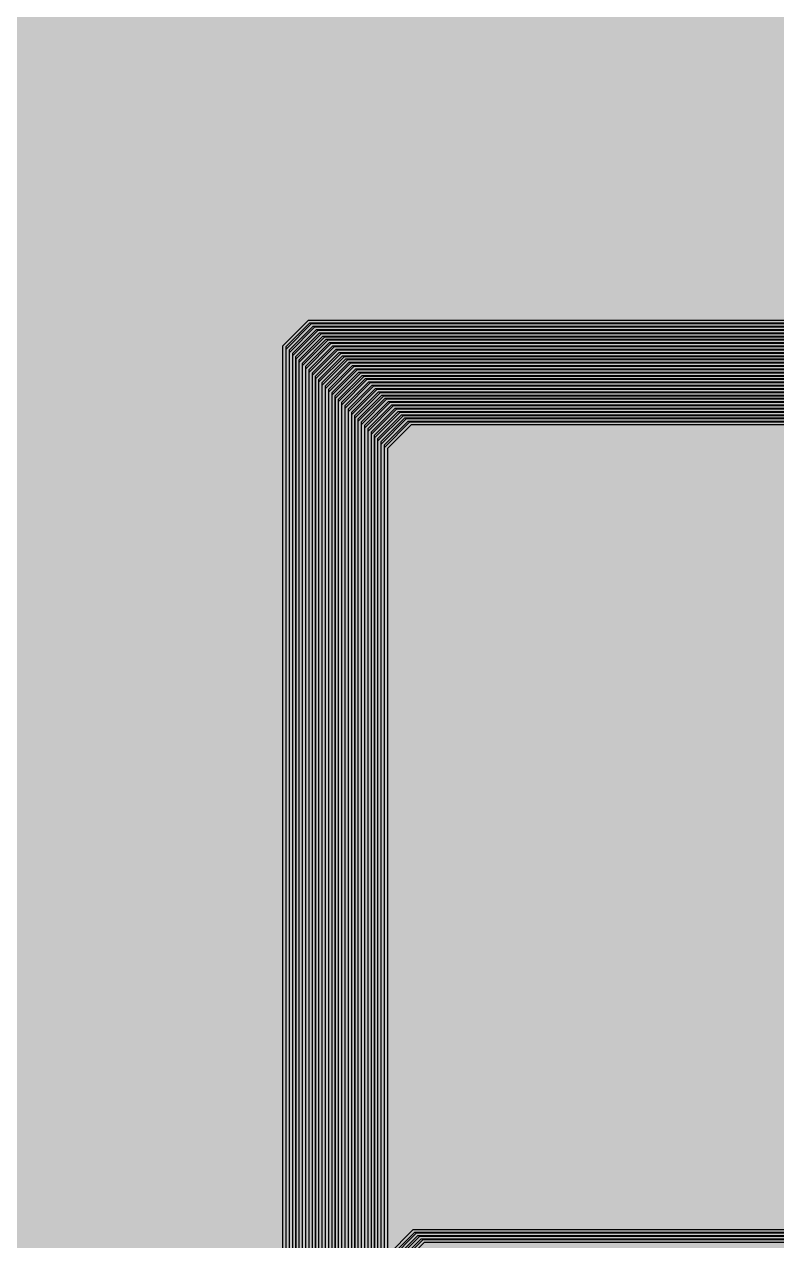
# Model space of a CAD drawing. Header units: metres. Extents: x -7231 to 10969, y -37556 to 1873.
# Drawn here: x -6313 to -5395, y -25809 to -24324 of the extents above; entities that cross this region are included whole.
import ezdxf

# ---------------------------------------------------------------- set-up
doc = ezdxf.new("R2010")
doc.units = ezdxf.units.M
for name, color, linetype in [('Metal1', 4, 'CONTINUOUS'), ('Metal2', 3, 'CONTINUOUS'), ('Polyimide', 7, 'CONTINUOUS')]:
    doc.layers.add(name, color=color, linetype=linetype)

msp = doc.modelspace()

# ---------------------------------------------------------------- hatches: boundary and pattern name
at = {"layer": 'Polyimide'}
msp.add_hatch(color=7, dxfattribs=at).paths.add_polyline_path([(4065.7, -468), (4066.7, -502), (4068.5, -536), (4071.4, -570), (4075.5, -604), (4081, -638), (4088, -672), (4096.5, -706), (4106.6, -740), (4118.3, -774), (4131.6, -808), (4146.5, -842), (4162.9, -876), (4180.7, -910), (4199.8, -944), (4220.2, -978), (4241.7, -1012), (4264.2, -1046), (4287.5, -1080), (4311.5, -1114), (4336, -1148), (4360.9, -1182), (4385.9, -1216), (4410.9, -1250), (4435.7, -1284), (4460.2, -1318), (4484.2, -1352), (4507.5, -1385.9), (4530, -1419.9), (4551.5, -1453.9), (4571.9, -1487.9), (4591.1, -1521.9), (4608.9, -1555.9), (4625.3, -1589.9), (4640.1, -1623.9), (4653.4, -1657.9), (4665.1, -1691.9), (4675.2, -1725.9), (4683.7, -1759.9), (4690.7, -1793.9), (4696.2, -1827.9), (4700.3, -1861.9), (4703.2, -1895.9), (4705.1, -1929.9), (4706.1, -1963.9), (4706.4, -1997.9), (4706.5, -2031.9), (4706.5, -4793), (4710, -4838.4), (4720.2, -4882.7), (4737.1, -4925), (4760.1, -4964.2), (4788.9, -4999.5), (4822.6, -5030), (4860.5, -5055.1), (4901.8, -5074.2), (4901.8, -5074.2), (4970.7, -5105.2), (5034.7, -5145.3), (5092.8, -5193.5), (5143.8, -5249.2), (5186.9, -5311.2), (5221.2, -5378.4), (5246.2, -5449.7), (5261.4, -5523.7), (5266.5, -5599), (5261.4, -5674.3), (5246.2, -5748.3), (5221.2, -5819.6), (5186.9, -5886.8), (5143.8, -5948.8), (5092.8, -6004.5), (5034.7, -6052.7), (4970.7, -6092.8), (4901.8, -6123.8), (4860.5, -6142.9), (4822.6, -6168), (4788.9, -6198.5), (4760.1, -6233.8), (4737.1, -6273), (4720.2, -6315.3), (4710, -6359.6), (4706.5, -6405), (4706.5, -9221.5), (4710, -9266.9), (4720.2, -9311.2), (4737.1, -9353.5), (4760.1, -9392.7), (4788.9, -9428), (4822.6, -9458.5), (4860.5, -9483.6), (4901.8, -9502.7), (4970.7, -9533.7), (5034.7, -9573.8), (5092.8, -9622), (5143.8, -9677.7), (5186.9, -9739.7), (5221.2, -9806.9), (5246.2, -9878.2), (5261.4, -9952.2), (5266.5, -10027.5), (5261.4, -10102.8), (5246.2, -10176.8), (5221.2, -10248.1), (5186.9, -10315.3), (5143.8, -10377.3), (5092.8, -10433), (5034.7, -10481.2), (4970.7, -10521.3), (4901.8, -10552.3), (4860.5, -10571.4), (4822.6, -10596.5), (4788.9, -10627), (4760.1, -10662.3), (4737.1, -10701.5), (4720.2, -10743.8), (4710, -10788.1), (4706.5, -10833.5), (4706.5, -13650), (4710, -13695.4), (4720.2, -13739.7), (4737.1, -13782), (4760.1, -13821.2), (4788.9, -13856.5), (4822.6, -13887), (4860.5, -13912.1), (4901.8, -13931.2), (4970.7, -13962.2), (5034.7, -14002.2), (5092.8, -14050.5), (5143.8, -14106.2), (5186.9, -14168.2), (5221.2, -14235.4), (5246.2, -14306.7), (5261.4, -14380.7), (5266.5, -14456), (5261.4, -14531.3), (5246.2, -14605.3), (5221.2, -14676.5), (5186.9, -14743.8), (5143.8, -14805.8), (5092.8, -14861.5), (5034.7, -14909.7), (4970.7, -14949.8), (4901.8, -14980.8), (4860.5, -14999.9), (4822.6, -15025), (4788.9, -15055.5), (4760.1, -15090.8), (4737.1, -15130), (4720.2, -15172.3), (4710, -15216.6), (4706.5, -15262), (4706.5, -15456), (4720.9, -15750), (4764.1, -16041.3), (4835.7, -16326.8), (4934.9, -16604), (5060.7, -16870.2), (5212.1, -17122.7), (5387.5, -17359.2), (5585.2, -17577.3), (5803.3, -17775), (6039.8, -17950.4), (6292.3, -18101.8), (6558.4, -18227.6), (6835.6, -18326.8), (7121.2, -18398.3), (7412.4, -18441.5), (7706.5, -18456), (9969, -18456), (10047.4, -18459.8), (10125.1, -18471.4), (10201.2, -18490.4), (10275.2, -18516.9), (10346.1, -18550.5), (10413.5, -18590.8), (10476.5, -18637.6), (10534.7, -18690.3), (10587.4, -18748.5), (10634.2, -18811.5), (10674.5, -18878.9), (10708.1, -18949.8), (10734.6, -19023.8), (10753.6, -19099.9), (10765.2, -19177.6), (10769, -19256), (10769, -20895.8), (10730.2, -20951.4), (10694.6, -21009.1), (10662.2, -21068.6), (10633.2, -21129.9), (10607.6, -21192.7), (10585.5, -21256.7), (10566.9, -21322), (10552, -21388.1), (10540.8, -21455), (10533.4, -21522.3), (10529.6, -21590), (10529.6, -21657.8), (10533.4, -21725.5), (10540.8, -21792.9), (10552, -21859.7), (10566.9, -21925.9), (10585.5, -21991.1), (10607.6, -22055.2), (10633.2, -22117.9), (10662.2, -22179.2), (10694.6, -22238.7), (10730.2, -22296.4), (10769, -22352), (10769, -32454.2), (10728.7, -32510.5), (10691.7, -32568.9), (10658, -32629.3), (10627.8, -32691.6), (10601.2, -32755.4), (10578.2, -32820.7), (10558.9, -32887.1), (10543.4, -32954.5), (10531.8, -33022.7), (10524, -33091.4), (10520.1, -33160.5), (10520.1, -33229.7), (10524, -33298.8), (10531.8, -33367.5), (10543.4, -33435.7), (10558.9, -33503.1), (10578.2, -33569.5), (10601.2, -33634.8), (10627.8, -33698.6), (10658, -33760.8), (10691.7, -33821.3), (10728.7, -33879.7), (10769, -33936), (10769, -36556), (10765.2, -36634.4), (10753.6, -36712.1), (10734.6, -36788.2), (10708.1, -36862.1), (10674.5, -36933.1), (10634.2, -37000.5), (10587.4, -37063.5), (10534.7, -37121.7), (10476.5, -37174.4), (10413.5, -37221.2), (10346.1, -37261.5), (10275.2, -37295.1), (10201.2, -37321.6), (10125.1, -37340.6), (10047.4, -37352.1), (9969, -37356), (-6231, -37356), (-6309.4, -37352.1), (-6387.1, -37340.6), (-6463.2, -37321.6), (-6537.2, -37295.1), (-6608.1, -37261.5), (-6675.5, -37221.2), (-6738.5, -37174.4), (-6796.7, -37121.7), (-6849.4, -37063.5), (-6896.2, -37000.5), (-6936.5, -36933.1), (-6970.1, -36862.1), (-6996.6, -36788.2), (-7015.6, -36712.1), (-7027.2, -36634.4), (-7031, -36556), (-7031, -33936), (-6990.7, -33879.8), (-6953.7, -33821.3), (-6920, -33760.9), (-6889.8, -33698.6), (-6863.2, -33634.8), (-6840.2, -33569.5), (-6820.9, -33503.1), (-6805.4, -33435.7), (-6793.7, -33367.5), (-6785.9, -33298.8), (-6782, -33229.7), (-6782, -33160.5), (-6785.9, -33091.4), (-6793.7, -33022.7), (-6805.4, -32954.5), (-6820.9, -32887.1), (-6840.2, -32820.6), (-6863.2, -32755.4), (-6889.8, -32691.5), (-6920, -32629.3), (-6953.7, -32568.9), (-6990.7, -32510.4), (-7031, -32454.2), (-7031, -22364.8), (-6990.7, -22308.6), (-6953.7, -22250.1), (-6920, -22189.7), (-6889.8, -22127.5), (-6863.2, -22063.6), (-6840.2, -21998.4), (-6820.9, -21931.9), (-6805.4, -21864.5), (-6793.7, -21796.3), (-6785.9, -21727.6), (-6782, -21658.5), (-6782, -21589.3), (-6785.9, -21520.3), (-6793.7, -21451.5), (-6805.4, -21383.3), (-6820.9, -21315.9), (-6840.2, -21249.5), (-6863.2, -21184.2), (-6889.8, -21120.4), (-6920, -21058.1), (-6953.7, -20997.7), (-6990.7, -20939.3), (-7031, -20883), (-7031, -19256), (-7027.2, -19177.6), (-7015.6, -19099.9), (-6996.6, -19023.8), (-6970.1, -18949.8), (-6936.5, -18878.9), (-6896.2, -18811.5), (-6849.4, -18748.5), (-6796.7, -18690.3), (-6738.5, -18637.6), (-6675.5, -18590.8), (-6608.1, -18550.5), (-6537.2, -18516.9), (-6463.2, -18490.4), (-6387.1, -18471.4), (-6309.4, -18459.8), (-6231, -18456), (-3968.5, -18456), (-3674.4, -18441.5), (-3383.2, -18398.3), (-3097.6, -18326.8), (-2820.4, -18227.6), (-2554.3, -18101.8), (-2301.8, -17950.4), (-2065.3, -17775), (-1847.2, -17577.3), (-1649.5, -17359.2), (-1474.1, -17122.7), (-1322.7, -16870.2), (-1196.9, -16604), (-1097.7, -16326.8), (-1026.1, -16041.3), (-982.9, -15750), (-968.5, -15456), (-968.5, -15262), (-972, -15216.6), (-982.2, -15172.3), (-999.1, -15130), (-1022.1, -15090.8), (-1050.9, -15055.5), (-1084.6, -15025), (-1122.5, -14999.9), (-1163.8, -14980.8), (-1232.7, -14949.8), (-1296.7, -14909.7), (-1354.8, -14861.5), (-1405.8, -14805.8), (-1448.9, -14743.8), (-1483.2, -14676.5), (-1508.2, -14605.3), (-1523.4, -14531.3), (-1528.5, -14456), (-1523.4, -14380.7), (-1508.2, -14306.7), (-1483.2, -14235.4), (-1448.9, -14168.2), (-1405.8, -14106.2), (-1354.8, -14050.5), (-1296.7, -14002.2), (-1232.7, -13962.2), (-1163.8, -13931.2), (-1122.5, -13912.1), (-1084.6, -13887), (-1050.9, -13856.5), (-1022.1, -13821.2), (-999.1, -13782), (-982.2, -13739.7), (-972, -13695.4), (-968.5, -13650), (-968.5, -12309.6), (-972, -12264.3), (-982.2, -12219.9), (-999.1, -12177.7), (-1022.1, -12138.5), (-1050.9, -12103.2), (-1084.6, -12072.6), (-1122.5, -12047.5), (-1163.8, -12028.5), (-1232.7, -11997.4), (-1296.7, -11957.4), (-1354.8, -11909.1), (-1405.8, -11853.5), (-1448.9, -11791.5), (-1483.2, -11724.2), (-1508.2, -11653), (-1523.4, -11579), (-1528.5, -11503.7), (-1523.4, -11428.3), (-1508.2, -11354.4), (-1483.2, -11283.1), (-1448.9, -11215.9), (-1405.8, -11153.8), (-1354.8, -11098.2), (-1296.7, -11049.9), (-1232.7, -11009.9), (-1163.8, -10978.8), (-1122.5, -10959.8), (-1084.6, -10934.7), (-1050.9, -10904.1), (-1022.1, -10868.9), (-999.1, -10829.6), (-982.2, -10787.4), (-972, -10743), (-968.5, -10697.7), (-968.5, -9357.3), (-972, -9311.9), (-982.2, -9267.6), (-999.1, -9225.4), (-1022.1, -9186.1), (-1050.9, -9150.8), (-1084.6, -9120.3), (-1122.5, -9095.2), (-1163.8, -9076.2), (-1163.8, -9076.2), (-1232.7, -9045.1), (-1296.7, -9005.1), (-1354.8, -8956.8), (-1405.8, -8901.1), (-1448.9, -8839.1), (-1483.2, -8771.9), (-1508.2, -8700.6), (-1523.4, -8626.7), (-1528.5, -8551.3), (-1523.4, -8476), (-1508.2, -8402), (-1483.2, -8330.8), (-1448.9, -8263.5), (-1405.8, -8201.5), (-1354.8, -8145.9), (-1296.7, -8097.6), (-1232.7, -8057.6), (-1163.8, -8026.5), (-1163.8, -8026.5), (-1122.5, -8007.4), (-1084.6, -7982.4), (-1050.9, -7951.8), (-1022.1, -7916.5), (-999.1, -7877.3), (-982.2, -7835), (-972, -7790.7), (-968.5, -7745.4), (-968.5, -6405), (-972, -6359.6), (-982.2, -6315.3), (-999.1, -6273), (-1022.1, -6233.8), (-1050.9, -6198.5), (-1084.6, -6168), (-1122.5, -6142.9), (-1163.8, -6123.8), (-1163.8, -6123.8), (-1232.7, -6092.8), (-1296.7, -6052.7), (-1354.8, -6004.5), (-1405.8, -5948.8), (-1448.9, -5886.8), (-1483.2, -5819.6), (-1508.2, -5748.3), (-1523.4, -5674.3), (-1528.5, -5599), (-1523.4, -5523.7), (-1508.2, -5449.7), (-1483.2, -5378.4), (-1448.9, -5311.2), (-1405.8, -5249.2), (-1354.8, -5193.5), (-1296.7, -5145.3), (-1232.7, -5105.2), (-1163.8, -5074.2), (-1163.8, -5074.2), (-1122.5, -5055.1), (-1084.6, -5030), (-1050.9, -4999.5), (-1022.1, -4964.2), (-999.1, -4925), (-982.2, -4882.7), (-972, -4838.4), (-968.5, -4793), (-968.5, -2031.9), (-968.4, -1997.9), (-968.1, -1963.9), (-967.1, -1929.9), (-965.2, -1895.9), (-962.2, -1861.9), (-958, -1827.9), (-952.4, -1793.9), (-945.3, -1759.9), (-936.6, -1725.9), (-926.4, -1691.9), (-914.4, -1657.9), (-900.9, -1623.9), (-885.7, -1589.9), (-869.1, -1555.9), (-850.9, -1521.9), (-831.4, -1487.9), (-810.6, -1453.9), (-788.7, -1419.9), (-765.8, -1385.9), (-742.1, -1352), (-717.6, -1318), (-692.7, -1284), (-667.4, -1250), (-641.9, -1216), (-616.4, -1182), (-591.1, -1148), (-566.1, -1114), (-541.7, -1080), (-517.9, -1046), (-495, -1012), (-473.1, -978), (-452.4, -944), (-432.8, -910), (-414.7, -876), (-398, -842), (-382.9, -808), (-369.3, -774), (-357.4, -740), (-347.1, -706), (-338.4, -672), (-331.3, -638), (-325.7, -604), (-321.5, -570), (-318.6, -536), (-316.7, -502), (-315.7, -468), (-315.3, -434), (-315.2, -400), (-315.2, 401), (-315.2, 451), (-315.2, 1644), (-270.2, 1644), (-270, 1637.1), (-269.4, 1630.3), (-268.2, 1623.5), (-266.7, 1616.8), (-264.7, 1610.2), (-262.3, 1603.8), (-259.4, 1597.6), (-256.2, 1591.5), (-252.6, 1585.7), (-248.6, 1580.1), (-244.2, 1574.8), (-239.5, 1569.8), (-234.5, 1565.1), (-229.2, 1560.7), (-223.6, 1556.7), (-217.8, 1553.1), (-211.7, 1549.8), (-205.4, 1547), (-199, 1544.6), (-192.4, 1542.6), (-185.7, 1541), (-179, 1539.9), (-172.1, 1539.2), (-165.2, 1539), (-158.4, 1539.2), (-151.5, 1539.9), (-144.8, 1541), (-138.1, 1542.6), (-131.5, 1544.6), (-125.1, 1547), (-118.8, 1549.8), (-112.8, 1553.1), (-106.9, 1556.7), (-101.3, 1560.7), (-96, 1565.1), (-91, 1569.8), (-86.3, 1574.8), (-81.9, 1580.1), (-77.9, 1585.7), (-74.3, 1591.5), (-71.1, 1597.6), (-68.2, 1603.8), (-65.8, 1610.2), (-63.8, 1616.8), (-62.3, 1623.5), (-61.1, 1630.3), (-60.5, 1637.1), (-60.2, 1644), (1853, 1644), (1853, 1573), (3815.2, 1573), (3815.5, 1579.5), (3816.1, 1586.1), (3817.2, 1592.5), (3818.7, 1598.9), (3820.6, 1605.1), (3822.9, 1611.3), (3825.6, 1617.2), (3828.6, 1623), (3832.1, 1628.6), (3835.9, 1633.9), (3840.1, 1638.9), (3844.5, 1643.7), (3849.3, 1648.2), (3854.4, 1652.3), (3859.7, 1656.1), (3865.2, 1659.6), (3871, 1662.7), (3877, 1665.4), (3883.1, 1667.7), (3889.4, 1669.6), (3895.7, 1671.1), (3902.2, 1672.1), (3908.7, 1672.8), (3915.2, 1673), (3921.8, 1672.8), (3928.3, 1672.1), (3934.8, 1671.1), (3941.1, 1669.6), (3947.4, 1667.7), (3953.5, 1665.4), (3959.5, 1662.7), (3965.2, 1659.6), (3970.8, 1656.1), (3976.1, 1652.3), (3981.2, 1648.2), (3986, 1643.7), (3990.4, 1638.9), (3994.6, 1633.9), (3998.4, 1628.6), (4001.9, 1623), (4004.9, 1617.2), (4007.6, 1611.3), (4009.9, 1605.1), (4011.8, 1598.9), (4013.3, 1592.5), (4014.4, 1586.1), (4015, 1579.5), (4015.2, 1573), (4065.2, 1573), (4065.2, 451), (4065.2, 401), (4065.2, -400), (4065.3, -434), (4065.7, -468)])

# ---------------------------------------------------------------- linework, layer by layer
at = {"layer": 'Metal1'}
for points in [[(1096.7, -19211.9), (1096.7, -27199.7), (1065.7, -27230.7), (-5962.2, -27230.7), (-5993.2, -27199.7), (-5993.2, -24720.3), (-5962.2, -24689.2), (-22.8, -24689.2), (11.1, -24719.1), (21.5, -24877.1), (21.5, -25671), (-8.5, -25671), (-8.5, -24877.1), (1.9, -24722.9), (-24.2, -24692.8), (-5960.8, -24692.8), (-5989.7, -24721.7), (-5989.7, -27198.3), (-5960.8, -27227.2), (1064.3, -27227.2), (1093.2, -27198.3), (1093.2, -19211.9)], [(1088.7, -19211.9), (1088.7, -27191.7), (1057.7, -27222.7), (-5954.2, -27222.7), (-5985.2, -27191.7), (-5985.2, -24728.3), (-5954.2, -24697.2), (-372.8, -24697.2), (-338.9, -24727.1), (-328.5, -24883.5), (-328.5, -25671), (-358.5, -25671), (-358.5, -24883.5), (-348.1, -24730.9), (-374.2, -24700.8), (-5952.8, -24700.8), (-5981.7, -24729.7), (-5981.7, -27190.3), (-5952.8, -27219.2), (1056.3, -27219.2), (1085.2, -27190.3), (1085.2, -19211.9)], [(1080.7, -19211.9), (1080.7, -27183.7), (1049.7, -27214.7), (-5946.2, -27214.7), (-5977.2, -27183.7), (-5977.2, -24736.3), (-5946.2, -24705.2), (-722.8, -24705.2), (-688.9, -24735.1), (-678.5, -24889.9), (-678.5, -25671), (-708.5, -25671), (-708.5, -24889.9), (-698.1, -24738.9), (-724.2, -24708.8), (-5944.8, -24708.8), (-5973.7, -24737.7), (-5973.7, -27182.3), (-5944.8, -27211.2), (1048.3, -27211.2), (1077.2, -27182.3), (1077.2, -19211.9)], [(1072.7, -19211.9), (1072.7, -27175.7), (1041.7, -27206.7), (-5938.2, -27206.7), (-5969.2, -27175.7), (-5969.2, -24744.3), (-5938.2, -24713.2), (-1072.8, -24713.2), (-1038.8, -24743.1), (-1028.5, -24896.3), (-1028.5, -25671), (-1058.5, -25671), (-1058.5, -24896.3), (-1048.2, -24746.9), (-1074.2, -24716.8), (-5936.8, -24716.8), (-5965.7, -24745.7), (-5965.7, -27174.3), (-5936.8, -27203.2), (1040.3, -27203.2), (1069.2, -27174.3), (1069.2, -19211.9)], [(1064.7, -19211.9), (1064.7, -27167.7), (1033.7, -27198.7), (-5930.2, -27198.7), (-5961.2, -27167.7), (-5961.2, -24752.3), (-5930.2, -24721.2), (-1422.8, -24721.2), (-1388.8, -24751.1), (-1378.5, -24902.7), (-1378.5, -25671), (-1408.5, -25671), (-1408.5, -24902.7), (-1398.2, -24754.9), (-1424.2, -24724.8), (-5928.8, -24724.8), (-5957.7, -24753.7), (-5957.7, -27166.3), (-5928.8, -27195.2), (1032.3, -27195.2), (1061.2, -27166.3), (1061.2, -19211.9)], [(1056.7, -19211.9), (1056.7, -27159.7), (1025.7, -27190.7), (-5922.2, -27190.7), (-5953.2, -27159.7), (-5953.2, -24760.3), (-5922.2, -24729.2), (-1772.8, -24729.2), (-1738.8, -24759.1), (-1728.5, -24909.1), (-1728.5, -25671), (-1758.5, -25671), (-1758.5, -24909.1), (-1748.2, -24762.9), (-1774.2, -24732.8), (-5920.8, -24732.8), (-5949.7, -24761.7), (-5949.7, -27158.3), (-5920.8, -27187.2), (1024.3, -27187.2), (1053.2, -27158.3), (1053.2, -19211.9)], [(1048.7, -19211.9), (1048.7, -27151.7), (1017.7, -27182.7), (-5914.2, -27182.7), (-5945.2, -27151.7), (-5945.2, -24768.3), (-5914.2, -24737.2), (-2122.8, -24737.2), (-2088.8, -24767), (-2078.5, -24915.5), (-2078.5, -25671), (-2108.5, -25671), (-2108.5, -24915.5), (-2098.2, -24771), (-2124.2, -24740.8), (-5912.8, -24740.8), (-5941.7, -24769.7), (-5941.7, -27150.3), (-5912.8, -27179.2), (1016.3, -27179.2), (1045.2, -27150.3), (1045.2, -19211.9)], [(1040.7, -19211.9), (1040.7, -27143.7), (1009.7, -27174.7), (-5906.2, -27174.7), (-5937.2, -27143.7), (-5937.2, -24776.3), (-5906.2, -24745.2), (-2472.8, -24745.2), (-2438.7, -24775), (-2428.5, -24921.9), (-2428.5, -25671), (-2458.5, -25671), (-2458.5, -24921.9), (-2448.3, -24779), (-2474.2, -24748.8), (-5904.8, -24748.8), (-5933.7, -24777.7), (-5933.7, -27142.3), (-5904.8, -27171.2), (1008.3, -27171.2), (1037.2, -27142.3), (1037.2, -19211.9)], [(1032.7, -19211.9), (1032.7, -27135.7), (1001.7, -27166.7), (-5898.2, -27166.7), (-5929.2, -27135.7), (-5929.2, -24784.3), (-5898.2, -24753.2), (-2822.8, -24753.2), (-2788.7, -24783), (-2778.5, -24928.3), (-2778.5, -25671), (-2808.5, -25671), (-2808.5, -24928.3), (-2798.3, -24787), (-2824.2, -24756.8), (-5896.8, -24756.8), (-5925.7, -24785.7), (-5925.7, -27134.3), (-5896.8, -27163.2), (1000.3, -27163.2), (1029.2, -27134.3), (1029.2, -19211.9)], [(1024.7, -19211.9), (1024.7, -27127.7), (993.7, -27158.7), (-5890.2, -27158.7), (-5921.2, -27127.7), (-5921.2, -24792.3), (-5890.2, -24761.2), (-3172.8, -24761.2), (-3138.7, -24791), (-3128.5, -24934.7), (-3128.5, -25671), (-3158.5, -25671), (-3158.5, -24934.7), (-3148.3, -24795), (-3174.2, -24764.8), (-5888.8, -24764.8), (-5917.7, -24793.7), (-5917.7, -27126.3), (-5888.8, -27155.2), (992.3, -27155.2), (1021.2, -27126.3), (1021.2, -19211.9)], [(1016.7, -19211.9), (1016.7, -27119.7), (985.7, -27150.7), (-5882.2, -27150.7), (-5913.2, -27119.7), (-5913.2, -24800.3), (-5882.2, -24769.2), (-3522.8, -24769.2), (-3488.7, -24799), (-3478.5, -24941.1), (-3478.5, -25671), (-3508.5, -25671), (-3508.5, -24941.1), (-3498.3, -24803), (-3524.2, -24772.8), (-5880.8, -24772.8), (-5909.7, -24801.7), (-5909.7, -27118.3), (-5880.8, -27147.2), (984.3, -27147.2), (1013.2, -27118.3), (1013.2, -19211.9)], [(1008.7, -19211.9), (1008.7, -27111.7), (977.7, -27142.7), (-5874.2, -27142.7), (-5905.2, -27111.7), (-5905.2, -24808.3), (-5874.2, -24777.2), (-3872.8, -24777.2), (-3838.6, -24807), (-3828.5, -24947.5), (-3828.5, -25671), (-3858.5, -25671), (-3858.5, -24947.5), (-3848.4, -24811), (-3874.2, -24780.8), (-5872.8, -24780.8), (-5901.7, -24809.7), (-5901.7, -27110.3), (-5872.8, -27139.2), (976.3, -27139.2), (1005.2, -27110.3), (1005.2, -19211.9)], [(1000.7, -19211.9), (1000.7, -27103.7), (969.7, -27134.7), (-5866.2, -27134.7), (-5897.2, -27103.7), (-5897.2, -24816.3), (-5866.2, -24785.2), (-4222.8, -24785.2), (-4188.6, -24815), (-4178.5, -24953.9), (-4178.5, -25671), (-4208.5, -25671), (-4208.5, -24953.9), (-4198.4, -24819), (-4224.2, -24788.8), (-5864.8, -24788.8), (-5893.7, -24817.7), (-5893.7, -27102.3), (-5864.8, -27131.2), (968.3, -27131.2), (997.2, -27102.3), (997.2, -19211.9)], [(992.7, -19211.9), (992.7, -27095.7), (961.7, -27126.7), (-5858.2, -27126.7), (-5889.2, -27095.7), (-5889.2, -24824.3), (-5858.2, -24793.2), (-4572.8, -24793.2), (-4538.6, -24823), (-4528.5, -24960.3), (-4528.5, -25671), (-4558.5, -25671), (-4558.5, -24960.3), (-4548.4, -24827), (-4574.2, -24796.8), (-5856.8, -24796.8), (-5885.7, -24825.7), (-5885.7, -27094.3), (-5856.8, -27123.2), (960.3, -27123.2), (989.2, -27094.3), (989.2, -19211.9)], [(984.7, -19211.9), (984.7, -27087.7), (953.7, -27118.7), (-5850.2, -27118.7), (-5881.2, -27087.7), (-5881.2, -24832.3), (-5850.2, -24801.2), (-4922.8, -24801.2), (-4888.6, -24831), (-4878.5, -24966.7), (-4878.5, -25671), (-4908.5, -25671), (-4908.5, -24966.7), (-4898.4, -24835), (-4924.2, -24804.8), (-5848.8, -24804.8), (-5877.7, -24833.7), (-5877.7, -27086.3), (-5848.8, -27115.2), (952.3, -27115.2), (981.2, -27086.3), (981.2, -19211.9)], [(976.7, -19211.9), (976.7, -27079.7), (945.7, -27110.7), (-5842.2, -27110.7), (-5873.2, -27079.7), (-5873.2, -24840.3), (-5842.2, -24809.2), (-5272.8, -24809.2), (-5238.5, -24838.9), (-5228.5, -24973.1), (-5228.5, -25671), (-5258.5, -25671), (-5258.5, -24973.1), (-5248.5, -24843.1), (-5274.2, -24812.8), (-5840.8, -24812.8), (-5869.7, -24841.7), (-5869.7, -27078.3), (-5840.8, -27107.2), (944.3, -27107.2), (973.2, -27078.3), (973.2, -19211.9)], [(968.7, -19211.9), (968.7, -27071.7), (937.7, -27102.7), (-5834.2, -27102.7), (-5865.2, -27071.7), (-5865.2, -25830.3), (-5834.2, -25799.2), (-22.8, -25799.2), (11.1, -25829.1), (21.5, -25987.1), (21.5, -26781), (-8.5, -26781), (-8.5, -25987.1), (1.9, -25832.9), (-24.2, -25802.8), (-5832.8, -25802.8), (-5861.7, -25831.7), (-5861.7, -27070.3), (-5832.8, -27099.2), (936.3, -27099.2), (965.2, -27070.3), (965.2, -19211.9)], [(960.7, -19211.9), (960.7, -27063.7), (929.7, -27094.7), (-5826.2, -27094.7), (-5857.2, -27063.7), (-5857.2, -25838.3), (-5826.2, -25807.2), (-372.8, -25807.2), (-338.9, -25837.1), (-328.5, -25993.5), (-328.5, -26781), (-358.5, -26781), (-358.5, -25993.5), (-348.1, -25840.9), (-374.2, -25810.8), (-5824.8, -25810.8), (-5853.7, -25839.7), (-5853.7, -27062.3), (-5824.8, -27091.2), (928.3, -27091.2), (957.2, -27062.3), (957.2, -19211.9)]]:
    msp.add_lwpolyline(points, dxfattribs=at)
at = {"layer": 'Metal2'}
for points in [[(1100.7, -19211.9), (1100.7, -27203.7), (1069.7, -27234.7), (-5966.2, -27234.7), (-5997.2, -27203.7), (-5997.2, -24716.3), (-5966.2, -24685.2), (10.8, -24685.2), (60.3, -24707.9), (109.5, -24776.6), (194.5, -24923.5), (168.5, -24938.5), (83.5, -24791.6), (50.3, -24718), (9.8, -24688.8), (-5964.8, -24688.8), (-5993.7, -24717.7), (-5993.7, -27202.3), (-5964.8, -27231.2), (1068.3, -27231.2), (1097.2, -27202.3), (1097.2, -19211.9)], [(1092.7, -19211.9), (1092.7, -27195.7), (1061.7, -27226.7), (-5958.2, -27226.7), (-5989.2, -27195.7), (-5989.2, -24724.3), (-5958.2, -24693.2), (-339.3, -24693.2), (-289.1, -24715.4), (-242.8, -24777.7), (-155.6, -24923.3), (-181.4, -24938.7), (-268.5, -24793.1), (-299.5, -24726.1), (-340.2, -24696.8), (-5956.8, -24696.8), (-5985.7, -24725.7), (-5985.7, -27194.3), (-5956.8, -27223.2), (1060.3, -27223.2), (1089.2, -27194.3), (1089.2, -19211.9)], [(1084.7, -19211.9), (1084.7, -27187.7), (1053.7, -27218.7), (-5950.2, -27218.7), (-5981.2, -27187.7), (-5981.2, -24732.3), (-5950.2, -24701.2), (-689.3, -24701.2), (-638.6, -24722.9), (-595.1, -24778.8), (-505.7, -24923.1), (-531.3, -24938.9), (-620.6, -24794.6), (-649.3, -24734.1), (-690.2, -24704.8), (-5948.8, -24704.8), (-5977.7, -24733.7), (-5977.7, -27186.3), (-5948.8, -27215.2), (1052.3, -27215.2), (1081.2, -27186.3), (1081.2, -19211.9)], [(1076.7, -19211.9), (1076.7, -27179.7), (1045.7, -27210.7), (-5942.2, -27210.7), (-5973.2, -27179.7), (-5973.2, -24740.3), (-5942.2, -24709.2), (-1039.3, -24709.2), (-988, -24730.3), (-947.5, -24780.1), (-855.9, -24922.9), (-881.1, -24939.1), (-972.8, -24796.3), (-999, -24742.2), (-1040.2, -24712.8), (-5940.8, -24712.8), (-5969.7, -24741.7), (-5969.7, -27178.3), (-5940.8, -27207.2), (1044.3, -27207.2), (1073.2, -27178.3), (1073.2, -19211.9)], [(1068.7, -19211.9), (1068.7, -27171.7), (1037.7, -27202.7), (-5934.2, -27202.7), (-5965.2, -27171.7), (-5965.2, -24748.3), (-5934.2, -24717.2), (-1389.3, -24717.2), (-1337.4, -24737.7), (-1300.1, -24781.4), (-1206, -24922.7), (-1231, -24939.3), (-1325.1, -24798.1), (-1348.8, -24750.3), (-1390.2, -24720.8), (-5932.8, -24720.8), (-5961.7, -24749.7), (-5961.7, -27170.3), (-5932.8, -27199.2), (1036.3, -27199.2), (1065.2, -27170.3), (1065.2, -19211.9)], [(1060.7, -19211.9), (1060.7, -27163.7), (1029.7, -27194.7), (-5926.2, -27194.7), (-5957.2, -27163.7), (-5957.2, -24756.3), (-5926.2, -24725.2), (-1739.3, -24725.2), (-1686.7, -24745), (-1652.8, -24782.9), (-1556.2, -24922.5), (-1580.8, -24939.5), (-1677.4, -24800), (-1698.6, -24758.4), (-1740.1, -24728.8), (-5924.8, -24728.8), (-5953.7, -24757.7), (-5953.7, -27162.3), (-5924.8, -27191.2), (1028.3, -27191.2), (1057.2, -27162.3), (1057.2, -19211.9)], [(1052.7, -19211.9), (1052.7, -27155.7), (1021.7, -27186.7), (-5918.2, -27186.7), (-5949.2, -27155.7), (-5949.2, -24764.3), (-5918.2, -24733.2), (-2089.3, -24733.2), (-2036, -24752.2), (-2005.5, -24784.5), (-1906.3, -24922.2), (-1930.7, -24939.8), (-2029.9, -24802.1), (-2048.3, -24766.5), (-2090.1, -24736.8), (-5916.8, -24736.8), (-5945.7, -24765.7), (-5945.7, -27154.3), (-5916.8, -27183.2), (1020.3, -27183.2), (1049.2, -27154.3), (1049.2, -19211.9)], [(1044.7, -19211.9), (1044.7, -27147.7), (1013.7, -27178.7), (-5910.2, -27178.7), (-5941.2, -27147.7), (-5941.2, -24772.3), (-5910.2, -24741.2), (-2439.3, -24741.2), (-2385.3, -24759.3), (-2358.4, -24786.3), (-2256.5, -24922), (-2280.5, -24940), (-2382.4, -24804.3), (-2398.1, -24774.7), (-2440.1, -24744.8), (-5908.8, -24744.8), (-5937.7, -24773.7), (-5937.7, -27146.3), (-5908.8, -27175.2), (1012.3, -27175.2), (1041.2, -27146.3), (1041.2, -19211.9)], [(1036.7, -19211.9), (1036.7, -27139.7), (1005.7, -27170.7), (-5902.2, -27170.7), (-5933.2, -27139.7), (-5933.2, -24780.3), (-5902.2, -24749.2), (-2789.3, -24749.2), (-2734.5, -24766.3), (-2711.4, -24788.2), (-2606.7, -24921.7), (-2630.3, -24940.3), (-2735.1, -24806.7), (-2747.9, -24782.9), (-2790.1, -24752.8), (-5900.8, -24752.8), (-5929.7, -24781.7), (-5929.7, -27138.3), (-5900.8, -27167.2), (1004.3, -27167.2), (1033.2, -27138.3), (1033.2, -19211.9)], [(1028.7, -19211.9), (1028.7, -27131.7), (997.7, -27162.7), (-5894.2, -27162.7), (-5925.2, -27131.7), (-5925.2, -24788.3), (-5894.2, -24757.2), (-3170.2, -24757.2), (-3114.1, -24772.4), (-3077.9, -24800.4), (-2957.9, -24920.4), (-2979.1, -24941.6), (-3099.1, -24821.6), (-3124.5, -24788), (-3170.8, -24760.8), (-5892.8, -24760.8), (-5921.7, -24789.7), (-5921.7, -27130.3), (-5892.8, -27159.2), (996.3, -27159.2), (1025.2, -27130.3), (1025.2, -19211.9)], [(1020.7, -19211.9), (1020.7, -27123.7), (989.7, -27154.7), (-5886.2, -27154.7), (-5917.2, -27123.7), (-5917.2, -24796.3), (-5886.2, -24765.2), (-3512.2, -24765.2), (-3455.5, -24779.6), (-3427.9, -24800.4), (-3307.9, -24920.4), (-3329.1, -24941.6), (-3449.1, -24821.6), (-3467, -24796.8), (-3512.8, -24768.8), (-5884.8, -24768.8), (-5913.7, -24797.7), (-5913.7, -27122.3), (-5884.8, -27151.2), (988.3, -27151.2), (1017.2, -27122.3), (1017.2, -19211.9)], [(1012.7, -19211.9), (1012.7, -27115.7), (981.7, -27146.7), (-5878.2, -27146.7), (-5909.2, -27115.7), (-5909.2, -24804.3), (-5878.2, -24773.2), (-3854.2, -24773.2), (-3796.8, -24786.6), (-3777.9, -24800.4), (-3657.9, -24920.4), (-3679.1, -24941.6), (-3799.1, -24821.6), (-3809.7, -24805.9), (-3854.8, -24776.8), (-5876.8, -24776.8), (-5905.7, -24805.7), (-5905.7, -27114.3), (-5876.8, -27143.2), (980.3, -27143.2), (1009.2, -27114.3), (1009.2, -19211.9)], [(1004.7, -19211.9), (1004.7, -27107.7), (973.7, -27138.7), (-5870.2, -27138.7), (-5901.2, -27107.7), (-5901.2, -24812.3), (-5870.2, -24781.2), (-4196.2, -24781.2), (-4137.9, -24793.2), (-4127.9, -24800.4), (-4007.9, -24920.4), (-4029.1, -24941.6), (-4149.1, -24821.6), (-4152.7, -24815.3), (-4196.8, -24784.8), (-5868.8, -24784.8), (-5897.7, -24813.7), (-5897.7, -27106.3), (-5868.8, -27135.2), (972.3, -27135.2), (1001.2, -27106.3), (1001.2, -19211.9)], [(996.7, -19211.9), (996.7, -27099.7), (965.7, -27130.7), (-5862.2, -27130.7), (-5893.2, -27099.7), (-5893.2, -24820.3), (-5862.2, -24789.2), (-4538.2, -24789.2), (-4478.8, -24799.5), (-4357.9, -24920.4), (-4379.1, -24941.6), (-4495.8, -24824.9), (-4538.8, -24792.8), (-5860.8, -24792.8), (-5889.7, -24821.7), (-5889.7, -27098.3), (-5860.8, -27127.2), (964.3, -27127.2), (993.2, -27098.3), (993.2, -19211.9)], [(988.7, -19211.9), (988.7, -27091.7), (957.7, -27122.7), (-5854.2, -27122.7), (-5885.2, -27091.7), (-5885.2, -24828.3), (-5854.2, -24797.2), (-4880.2, -24797.2), (-4820.8, -24807.5), (-4707.9, -24920.4), (-4729.1, -24941.6), (-4837.8, -24832.9), (-4880.8, -24800.8), (-5852.8, -24800.8), (-5881.7, -24829.7), (-5881.7, -27090.3), (-5852.8, -27119.2), (956.3, -27119.2), (985.2, -27090.3), (985.2, -19211.9)], [(980.7, -19211.9), (980.7, -27083.7), (949.7, -27114.7), (-5846.2, -27114.7), (-5877.2, -27083.7), (-5877.2, -24836.3), (-5846.2, -24805.2), (-5222.2, -24805.2), (-5162.8, -24815.5), (-5057.9, -24920.4), (-5079.1, -24941.6), (-5179.8, -24840.9), (-5222.8, -24808.8), (-5844.8, -24808.8), (-5873.7, -24837.7), (-5873.7, -27082.3), (-5844.8, -27111.2), (948.3, -27111.2), (977.2, -27082.3), (977.2, -19211.9)], [(972.7, -19211.9), (972.7, -27075.7), (941.7, -27106.7), (-5838.2, -27106.7), (-5869.2, -27075.7), (-5869.2, -25826.3), (-5838.2, -25795.2), (10.8, -25795.2), (60.3, -25817.9), (109.5, -25886.6), (194.5, -26033.5), (168.5, -26048.5), (83.5, -25901.6), (50.3, -25828), (9.8, -25798.8), (-5836.8, -25798.8), (-5865.7, -25827.7), (-5865.7, -27074.3), (-5836.8, -27103.2), (940.3, -27103.2), (969.2, -27074.3), (969.2, -19211.9)], [(964.7, -19211.9), (964.7, -27067.7), (933.7, -27098.7), (-5830.2, -27098.7), (-5861.2, -27067.7), (-5861.2, -25834.3), (-5830.2, -25803.2), (-339.3, -25803.2), (-289.1, -25825.4), (-242.8, -25887.7), (-155.6, -26033.3), (-181.4, -26048.7), (-268.5, -25903.1), (-299.5, -25836.1), (-340.2, -25806.8), (-5828.8, -25806.8), (-5857.7, -25835.7), (-5857.7, -27066.3), (-5828.8, -27095.2), (932.3, -27095.2), (961.2, -27066.3), (961.2, -19211.9)]]:
    msp.add_lwpolyline(points, dxfattribs=at)

doc.saveas('drawing.dxf')
